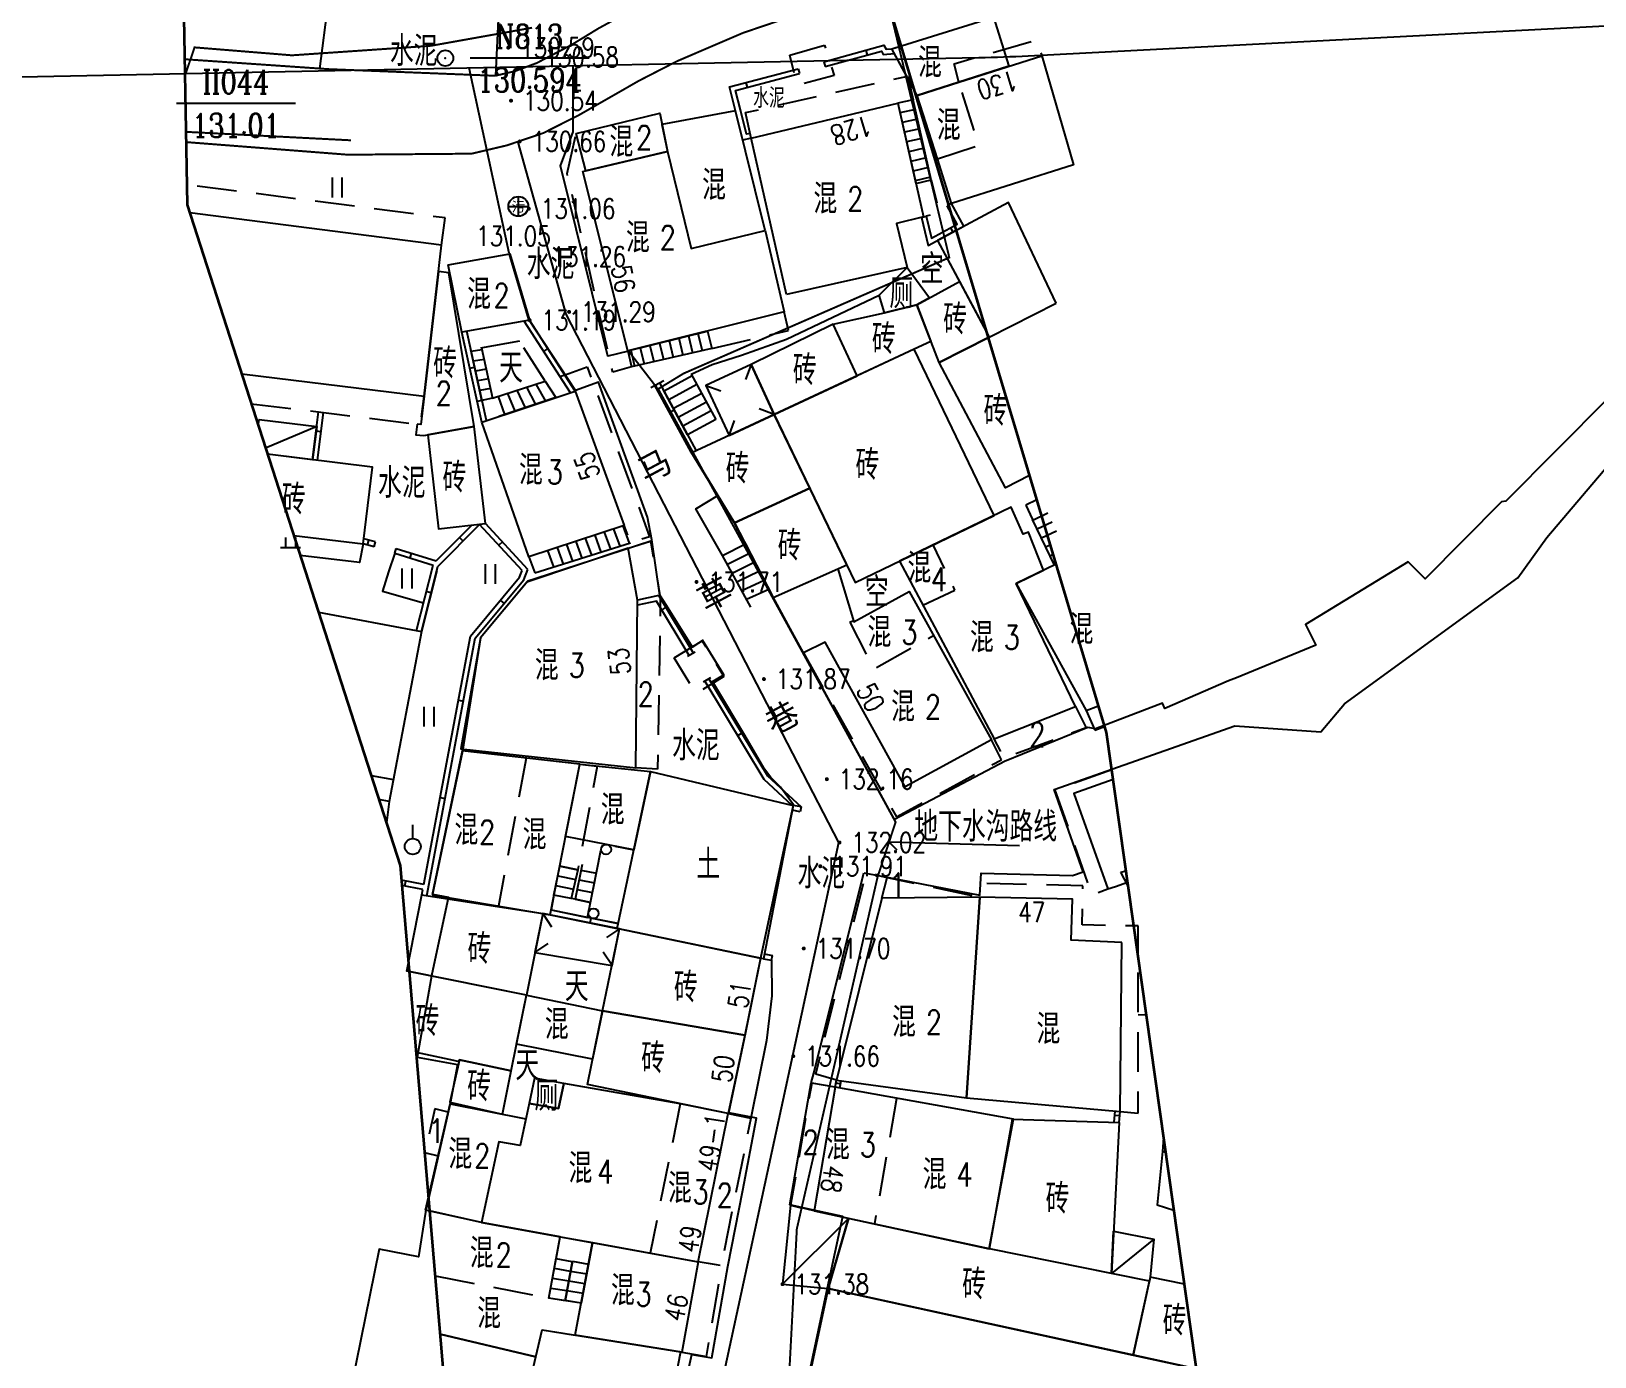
# Model space of a CAD drawing. Extents: x 529262 to 576451, y 2694391 to 2717535.
# Drawn here: x 566742.6 to 566821.5, y 2710614.4 to 2710681.3 of the extents above; entities that cross this region are included whole.
import ezdxf
from ezdxf.enums import TextEntityAlignment as Align
from ezdxf.xclip import XClip

# ---------------------------------------------------------------- set-up
doc = ezdxf.new("R2010")
doc.units = 0
doc.header["$XCLIPFRAME"] = 0
doc.linetypes.add('ACAD_ISO12W100', pattern=[22, 12, -3, 0.5, -3, 0.5, -3])
doc.linetypes.add('X5', pattern=[3, 2, -1])
for name, color, linetype in [('COMPONENT', 8, 'Continuous'), ('DLDW', 8, 'Continuous'), ('DLSS', 4, 'Continuous'), ('DMTZ', 8, 'Continuous'), ('GCD', 8, 'Continuous'), ('GXYZ', 8, 'Continuous'), ('JMD', 8, 'Continuous'), ('KZD', 8, 'Continuous'), ('PP-COM', 7, 'Continuous'), ('RD-中线', 40, 'Continuous'), ('RD-红线', 7, 'Continuous'), ('RD-街巷路', 8, 'Continuous'), ('ZBTZ', 8, 'Continuous'), ('ZJ', 7, 'Continuous'), ('污水管径标注_W10-', 202, 'Continuous')]:
    doc.layers.add(name, color=color, linetype=linetype)
doc.layers.add('SXSS', color=5, linetype='Continuous', lineweight=0)
doc.layers.add('控制界线1', color=30, linetype='ACAD_ISO12W100', lineweight=35)
doc.styles.add('HZ', font='rs.shx', dxfattribs={"width": 0.8, "bigfont": 'hztxt.shx'})
doc.styles.add('romanc', font='romanc.shx', dxfattribs={"width": 0.8})
doc.styles.add('宋体', font='', dxfattribs={"width": 0.75})
doc.styles.add('等线体', font='simhei.ttf')
doc.styles.get('宋体').set_extended_font_data('SimSun')
doc.linetypes.add('10422', pattern='A,0.75,[150,AAA.SHX,S=0.5,R=0,X=0,Y=0.5],1.5,[177,AAA.SHX,S=1,R=0,X=0,Y=0.4],0.75', length=3)
doc.linetypes.add('1161', pattern='A,0,[149,AAA.SHX,S=0.15,R=0,X=0,Y=0],-1.6', length=1.6)

# ---------------------------------------------------------------- blocks, each defined once
blk = doc.blocks.new('A$C19FD0107')
at = {"layer": 'RD-中线', "color": 8, "linetype": 'Continuous', "flags": 128}
for points in [[(-4490.734, 14139.438, 0), (-4490.29, 14139.417)], [(-3818.251, 14086.168, 0), (-3817.74, 14086.169)]]:
    blk.add_lwpolyline(points, format="xyb", dxfattribs=at)
at = {"layer": 'RD-红线', "color": 8, "linetype": 'Continuous', "flags": 128}
blk.add_lwpolyline([(-4581.101, 16324.333), (-4535.475, 16315.56, 0.015991), (-4530.549, 16314.775), (-4489.516, 16309.577, 0.008137), (-4486.993, 16309.299), (-4375.016, 16298.803, -0.007853), (-4373.08, 16298.591), (-4292.088, 16288.425, 0.037227), (-4280.504, 16287.84), (-4277.574, 16287.91), (-4207.569, 16289.326, 0.007977), (-4205.081, 16289.416), (-4130.669, 16293.299, -0.032174), (-4122.699, 16293.202), (-4012.94, 16284.786, -0.022258), (-4007.463, 16284.12), (-3940.231, 16272.888, -0.043554)], format="xyb", dxfattribs=at)
blk = doc.blocks.new('GC200')
at = {"linetype": 'Continuous', "const_width": 0.2, "flags": 128}
blk.add_lwpolyline([(-0.1, 0, 1), (0.1, 0, 1)], format="xyb", close=True, dxfattribs=at)
blk = doc.blocks.new('gc119')
at = {"color": 8}
for p, q in [((-1, 0), (1, 0)), ((-0.5, 1), (-0.5, 0)), ((0.5, 1), (0.5, 0))]:
    blk.add_line(p, q, dxfattribs=at)
blk = doc.blocks.new('gc121')
at = {"color": 8}
for p, q in [((-0.5, -1), (-0.5, 1)), ((0.5, -1), (0.5, 1))]:
    blk.add_line(p, q, dxfattribs=at)
blk = doc.blocks.new('gc125')
at = {"color": 8}
blk.add_line((0, 0.8), (0, 2.2), dxfattribs=at)
blk.add_circle((0, 0), 0.8, dxfattribs=at)
blk = doc.blocks.new('gc170')
at = {"color": 8, "linetype": 'Continuous'}
blk.add_circle((0, 0), 0.5, dxfattribs=at)
blk = doc.blocks.new('gc117')
at = {"color": 8}
blk.add_circle((0, 0), 0.8, dxfattribs=at)
blk.add_point((0, 0), dxfattribs=at)
blk = doc.blocks.new('gcbj0102')
for p, q in [((-1, 0), (1, 0)), ((0, -1), (0, 1))]:
    blk.add_line(p, q)
blk.add_circle((0, 0), 1)

msp = doc.modelspace()

# ---------------------------------------------------------------- linework, layer by layer
at = {"color": 8, "linetype": 'Continuous', "flags": 128}
msp.add_lwpolyline([(566792.462, 2710640.148), (566785.89, 2710640.346), (566786.274, 2710639.955)], dxfattribs=at)
at = {"layer": 'DLDW', "color": 252, "linetype": 'Continuous', "flags": 128}
for points, elevation in [([(566787.284, 2710667.446), (566785.652, 2710667.056), (566785.398, 2710667.937), (566786.802, 2710669.33), (566787.924, 2710667.8)], 131.862), ([(566767.738, 2710627.155), (566769.216, 2710626.898), (566769.485, 2710628.164), (566768.008, 2710628.425)], 133.377)]:
    msp.add_lwpolyline(points, close=True, dxfattribs=dict(at, elevation=elevation))
at = {"layer": 'DLSS', "linetype": 'Continuous', "const_width": 0.1, "flags": 128}
for points, elevation in [([(566784.78, 2710686.292), (566781.92, 2710685.494), (566777.216, 2710683.903), (566773.467, 2710682.539), (566772.686, 2710682.195), (566771.243, 2710681.406), (566769.856, 2710680.561), (566768.124, 2710679.655), (566767.021, 2710679.242), (566766.03, 2710679.009)], 134.868), ([(566785.639, 2710683.417), (566782.804, 2710682.626), (566778.52, 2710681.172), (566775.183, 2710679.74), (566773.276, 2710678.76), (566770.228, 2710677.016), (566768.447, 2710676.119), (566766.6, 2710675.495), (566764.828, 2710675.078)], 134.868), ([(566750.354, 2710679.843), (566757.625, 2710679.343), (566766.03, 2710679.009)], 132.358), ([(566750.428, 2710675.662), (566758.591, 2710675.026), (566764.828, 2710675.078)], 132.358)]:
    msp.add_lwpolyline(points, dxfattribs=dict(at, elevation=elevation))
for points in [[(566750.369, 2710679.01), (566750.852, 2710680.441), (566755.767, 2710680.041), (566762.783, 2710680.522), (566767.882, 2710681.433)], [(566758.742, 2710675.753), (566750.419, 2710676.179)]]:
    msp.add_lwpolyline(points, dxfattribs=at)
at = {"layer": 'DMTZ', "linetype": '10422', "flags": 128}
for points in [[(566775.914, 2710663.952), (566776.969, 2710664.447), (566778.446, 2710664.92), (566780.712, 2710665.718), (566785.398, 2710667.937)], [(566777.493, 2710654.797), (566776.146, 2710657.16), (566777.249, 2710657.835)], [(566763.069, 2710654.027), (566762.299, 2710650.967), (566760.678, 2710642.398), (566760.532, 2710641.324)]]:
    msp.add_lwpolyline(points, dxfattribs=at)
at = {"layer": 'DMTZ', "linetype": '10422', "elevation": 131.939, "flags": 128}
msp.add_lwpolyline([(566779.957, 2710634.381), (566779.975, 2710632.589), (566779.714, 2710630.34), (566778.919, 2710626.42)], dxfattribs=at)
at = {"layer": 'JMD', "linetype": 'Continuous'}
for p, q in [((566782.601, 2710679.72), (566782.666, 2710679.479)), ((566784.715, 2710680.295, 130.711), (566784.78, 2710680.054, 130.711)), ((566784.715, 2710680.295, 130.711), (566784.78, 2710680.054, 130.711)), ((566781.301, 2710679.359), (566781.364, 2710679.117, 135.027)), ((566778.671, 2710678.665, 135.027), (566778.734, 2710678.424, 135.027)), ((566787.11, 2710677.8), (566786.33, 2710677.624)), ((566787.11, 2710677.8), (566786.33, 2710677.624)), ((566786.33, 2710677.624), (566787.241, 2710673.575)), ((566786.33, 2710677.624), (566787.241, 2710673.575)), ((566787.22, 2710677.312), (566786.44, 2710677.135)), ((566787.22, 2710677.312), (566786.44, 2710677.135)), ((566788.019, 2710673.761), (566787.11, 2710677.8)), ((566788.019, 2710673.761), (566787.11, 2710677.8)), ((566787.33, 2710676.824), (566786.55, 2710676.646)), ((566787.33, 2710676.824), (566786.55, 2710676.646)), ((566778.941, 2710675.858), (566778.88, 2710676.101, 135.027)), ((566787.439, 2710676.336), (566786.66, 2710676.157)), ((566787.439, 2710676.336), (566786.66, 2710676.157)), ((566787.549, 2710675.848), (566786.77, 2710675.668)), ((566787.549, 2710675.848), (566786.77, 2710675.668)), ((566787.659, 2710675.361), (566786.88, 2710675.179)), ((566787.659, 2710675.361), (566786.88, 2710675.179)), ((566787.769, 2710674.873), (566786.99, 2710674.69)), ((566787.769, 2710674.873), (566786.99, 2710674.69)), ((566787.878, 2710674.385), (566787.1, 2710674.201)), ((566787.878, 2710674.385), (566787.1, 2710674.201)), ((566787.988, 2710673.897), (566787.21, 2710673.712)), ((566787.988, 2710673.897), (566787.21, 2710673.712)), ((566789.044, 2710672.565), (566788.823, 2710672.447)), ((566789.044, 2710672.565), (566788.823, 2710672.447)), ((566787.524, 2710671.863), (566787.767, 2710671.921)), ((566787.524, 2710671.863), (566787.767, 2710671.921)), ((566789.12, 2710671.123), (566789.002, 2710671.344)), ((566789.12, 2710671.123), (566789.002, 2710671.344)), ((566772.715, 2710665.126), (566776.735, 2710666.128)), ((566773.824, 2710665.403), (566774.02, 2710664.576)), ((566774.309, 2710665.524), (566774.509, 2710664.689)), ((566774.794, 2710665.645), (566774.998, 2710664.802)), ((566775.28, 2710665.766), (566775.486, 2710664.916)), ((566775.765, 2710665.886), (566775.975, 2710665.029)), ((566776.25, 2710666.007), (566776.464, 2710665.142)), ((566776.735, 2710666.128), (566776.953, 2710665.256)), ((566765.353, 2710662.626), (566764.789, 2710665.187)), ((566765.353, 2710665.186), (566764.809, 2710665.098)), ((566765.46, 2710664.698), (566764.918, 2710664.604)), ((566765.333, 2710665.274), (566765.89, 2710662.744)), ((566768.676, 2710665.245, 131.194), (566768.465, 2710665.11, 131.194)), ((566772.854, 2710665.161), (566773.042, 2710664.349)), ((566776.953, 2710665.256), (566772.902, 2710664.317)), ((566773.339, 2710665.282), (566773.531, 2710664.463)), ((566764.738, 2710664.255), (566764.983, 2710664.309)), ((566765.568, 2710664.209), (566765.027, 2710664.109)), ((566775.961, 2710663.865), (566774.536, 2710663.095)), ((566775.914, 2710663.952), (566777.15, 2710661.666)), ((566778.926, 2710664.435), (566778.651, 2710663.684)), ((566765.675, 2710663.721), (566765.135, 2710663.615)), ((566765.783, 2710663.233), (566765.244, 2710663.121)), ((566765.89, 2710662.744), (566768.545, 2710663.598)), ((566766.478, 2710661.907), (566770.058, 2710663.093)), ((566767.117, 2710663.139), (566767.529, 2710662.255)), ((566767.593, 2710663.292), (566768.045, 2710662.426)), ((566768.069, 2710663.445), (566768.561, 2710662.597)), ((566768.545, 2710663.598), (566769.078, 2710662.768)), ((566773.871, 2710663.274), (566774.531, 2710663.63)), ((566775.725, 2710660.896), (566774.489, 2710663.182)), ((566776.199, 2710663.425), (566774.774, 2710662.655)), ((566776.651, 2710663.384), (566777.402, 2710663.109)), ((566765.89, 2710662.744), (566765.109, 2710662.572)), ((566765.89, 2710662.744), (566765.353, 2710662.626)), ((566766.165, 2710662.833), (566766.496, 2710661.913)), ((566769.078, 2710662.768), (566766.198, 2710661.815)), ((566766.641, 2710662.986), (566767.012, 2710662.084)), ((566776.437, 2710662.986), (566775.011, 2710662.215)), ((566776.674, 2710662.546), (566775.249, 2710661.775)), ((566774.828, 2710662.03), (566775.047, 2710662.149)), ((566776.912, 2710662.106), (566775.487, 2710661.336)), ((566777.15, 2710661.666), (566775.725, 2710660.896)), ((566777.824, 2710660.866), (566778.098, 2710661.618)), ((566780.096, 2710661.924), (566779.344, 2710662.198)), ((566757.014, 2710661.31), (566754.439, 2710660.222)), ((566757.234, 2710661.052), (566756.986, 2710661.082)), ((566793.905, 2710656.94), (566793.149, 2710656.577)), ((566772.527, 2710656.316), (566767.715, 2710654.739)), ((566771.516, 2710655.985), (566771.829, 2710655.127)), ((566771.991, 2710656.14), (566772.306, 2710655.277)), ((566772.466, 2710656.296), (566772.783, 2710655.427)), ((566794.231, 2710654.324), (566793.126, 2710656.625)), ((566794.121, 2710656.49), (566793.365, 2710656.127)), ((566794.337, 2710656.039), (566793.582, 2710655.676)), ((566759.582, 2710655.332), (566759.644, 2710655.574)), ((566759.914, 2710655.247), (566759.976, 2710655.489)), ((566760.953, 2710654.914), (566761.026, 2710655.153)), ((566764.398, 2710655.534), (566764.221, 2710655.71)), ((566766.38, 2710655.49), (566766.197, 2710655.32)), ((566768.014, 2710653.924), (566772.843, 2710655.446)), ((566769.14, 2710655.206), (566769.444, 2710654.375)), ((566769.615, 2710655.362), (566769.921, 2710654.525)), ((566770.09, 2710655.518), (566770.398, 2710654.676)), ((566770.565, 2710655.673), (566770.875, 2710654.826)), ((566771.041, 2710655.829), (566771.352, 2710654.976)), ((566777.493, 2710654.797), (566778.645, 2710655.395)), ((566778.645, 2710655.395), (566780.049, 2710652.689)), ((566794.028, 2710655.336), (566793.798, 2710655.225)), ((566761.725, 2710654.675), (566761.799, 2710654.914)), ((566767.715, 2710654.739), (566768.014, 2710653.924)), ((566768.665, 2710655.05), (566768.967, 2710654.225)), ((566778.914, 2710652.203), (566777.493, 2710654.797)), ((566777.733, 2710654.359), (566778.882, 2710654.937)), ((566777.973, 2710653.92), (566779.119, 2710654.48)), ((566794.173, 2710654.85), (566794.015, 2710654.775)), ((566794.318, 2710654.365), (566794.231, 2710654.324)), ((566778.213, 2710653.481), (566779.357, 2710654.023)), ((566778.454, 2710653.043), (566779.594, 2710653.565)), ((566762.552, 2710652.996), (566762.794, 2710652.935)), ((566778.694, 2710652.604), (566779.831, 2710653.108)), ((566766.279, 2710652.541), (566766.47, 2710652.381)), ((566774.633, 2710652.189, 131.893), (566774.419, 2710652.06, 131.893)), ((566776.108, 2710649.933, 131.893), (566775.723, 2710649.701, 131.893)), ((566776.889, 2710648.639, 131.886), (566776.504, 2710648.407, 131.886)), ((566764.168, 2710647.505, 136.236), (566764.414, 2710647.459, 136.236)), ((566778.464, 2710645.837, 131.886), (566778.25, 2710645.708, 131.886)), ((566763.245, 2710642.591, 136.236), (566763.49, 2710642.545, 136.236)), ((566781.454, 2710642.117, 131.545), (566781.406, 2710641.872, 131.545)), ((566768.982, 2710637.671), (566769.273, 2710639.134)), ((566769.175, 2710638.644), (566770.081, 2710638.464)), ((566769.273, 2710639.134), (566770.193, 2710638.951)), ((566770.193, 2710638.951), (566769.859, 2710637.497)), ((566770.403, 2710639.215), (566770.055, 2710637.458)), ((566770.347, 2710638.929), (566771.124, 2710638.775)), ((566770.833, 2710637.304), (566771.181, 2710639.061)), ((566761.467, 2710638.133), (566761.514, 2710638.378)), ((566769.078, 2710638.153), (566769.969, 2710637.976)), ((566770.152, 2710637.948), (566770.93, 2710637.794)), ((566770.25, 2710638.439), (566771.027, 2710638.285)), ((566770.055, 2710637.458), (566770.833, 2710637.304)), ((566768.415, 2710636.74), (566768.859, 2710636.075)), ((566770.816, 2710636.264, 130.004), (566770.865, 2710636.509, 130.004)), ((566772.295, 2710635.963), (566771.627, 2710635.522)), ((566768.026, 2710634.778), (566768.685, 2710635.232)), ((566771.913, 2710634.123), (566771.462, 2710634.783)), ((566779.957, 2710634.381, 131.484), (566780.004, 2710634.626, 131.484)), ((566783.205, 2710628.195), (566783.451, 2710628.148)), ((566797.528, 2710626.533), (566797.279, 2710626.553)), ((566780.514, 2710618.038, 131.377), (566783.841, 2710621.358, 133.045)), ((566799.248, 2710620.316), (566797.106, 2710618.58, 131.901)), ((566768.734, 2710617.328), (566769.1, 2710619.346)), ((566769.908, 2710619.171), (566769.095, 2710619.321)), ((566769.912, 2710619.195), (566769.547, 2710617.204)), ((566769.547, 2710617.204), (566769.912, 2710619.195)), ((566769.912, 2710619.195), (566770.725, 2710619.045)), ((566770.725, 2710619.045), (566770.36, 2710617.079)), ((566769.727, 2710618.187), (566768.914, 2710618.325)), ((566769.818, 2710618.679), (566769.005, 2710618.823)), ((566769.732, 2710618.212), (566770.545, 2710618.074)), ((566769.822, 2710618.703), (566770.635, 2710618.559)), ((566769.547, 2710617.204), (566768.734, 2710617.328)), ((566769.637, 2710617.695), (566768.824, 2710617.826)), ((566769.642, 2710617.72), (566770.455, 2710617.589)), ((566769.552, 2710617.228), (566770.365, 2710617.103))]:
    msp.add_line(p, q, dxfattribs=at)
at = {"layer": 'JMD', "linetype": 'Continuous', "flags": 128}
for points in [[(566787.31, 2710678.018), (566786.024, 2710680.369), (566791.154, 2710681.96), (566791.939, 2710679.49), (566789.407, 2710678.685), (566789.407, 2710678.685)], [(566763.639, 2710669.468), (566766.756, 2710670.023), (566767.755, 2710666.68), (566764.338, 2710666.072)], [(566791.196, 2710656.828), (566787.159, 2710665.214), (566780.096, 2710661.924), (566784.176, 2710653.448)], [(566780.096, 2710661.924), (566775.933, 2710659.985), (566778.099, 2710656.447), (566781.886, 2710658.205)], [(566764.962, 2710661.313), (566762.614, 2710660.89), (566763.159, 2710656.146), (566765.523, 2710656.417)], [(566781.886, 2710658.205), (566778.099, 2710656.447), (566780.049, 2710652.689), (566783.754, 2710654.325)], [(566773.015, 2710639.95), (566769.57, 2710640.634), (566770.292, 2710644.269), (566773.859, 2710643.898)], [(566773.859, 2710643.898), (566781.046, 2710642.196), (566779.549, 2710634.46), (566772.169, 2710635.989)], [(566767.519, 2710612), (566768.39, 2710615.738), (566775.363, 2710614.622), (566774.63, 2710610.829)]]:
    msp.add_lwpolyline(points, close=True, dxfattribs=at)
at = {"layer": 'JMD', "linetype": 'X5', "elevation": 131.679, "flags": 128}
msp.add_lwpolyline([(566780.878, 2710680.044), (566782.635, 2710680.557), (566783.117, 2710679.016), (566781.262, 2710678.534)], close=True, dxfattribs=at)
at = {"layer": 'JMD', "linetype": 'Continuous', "flags": 128}
for points, elevation in [([(566782.601, 2710679.72), (566785.633, 2710680.545), (566785.736, 2710680.35), (566786.024, 2710680.369)], 130.711), ([(566782.601, 2710679.72), (566785.633, 2710680.545), (566785.736, 2710680.35), (566786.024, 2710680.369)], 130.711), ([(566782.666, 2710679.479), (566785.505, 2710680.251), (566785.59, 2710680.09), (566786.156, 2710680.127)], 130.711), ([(566782.666, 2710679.479), (566785.505, 2710680.251), (566785.59, 2710680.09), (566786.156, 2710680.127)], 130.711), ([(566778.941, 2710675.858), (566778.515, 2710675.752), (566778.146, 2710677.233), (566777.836, 2710678.445), (566781.301, 2710679.359)], 135.027), ([(566778.88, 2710676.101), (566778.697, 2710676.055), (566778.388, 2710677.294), (566778.139, 2710678.267), (566781.364, 2710679.117)], 135.027), ([(566753.232, 2710663.967), (566762.439, 2710662.837), (566763.313, 2710670.459), (566750.613, 2710672.089)], 133.944), ([(566789.285, 2710671.212), (566788.329, 2710670.699), (566790.836, 2710666.019)], 131.862), ([(566769.813, 2710663.012), (566767.488, 2710666.633)], 131.194), ([(566770.058, 2710663.093), (566767.755, 2710666.68)], 131.194), ([(566792.98, 2710658.842), (566791.764, 2710658.225), (566788.409, 2710664.547), (566790.901, 2710665.804)], 131.63), ([(566755.859, 2710655.819), (566759.361, 2710655.389), (566759.836, 2710659.266), (566754.538, 2710659.916)], 134.904), ([(566794.318, 2710654.365), (566792.304, 2710653.399), (566795.836, 2710646.981), (566796.452, 2710647.22)], 132.142), ([(566776.023, 2710649.881), (566774.271, 2710652.791), (566773.204, 2710652.556)], 131.893), ([(566775.808, 2710649.752), (566774.149, 2710652.508), (566773.201, 2710652.299)], 131.893), ([(566762.421, 2710638.205), (566764.776, 2710650.741)], 136.236), ([(566762.569, 2710637.639), (566765.009, 2710650.631)], 136.236), ([(566776.59, 2710648.458), (566779.568, 2710643.526), (566780.986, 2710642.21)], 131.886), ([(566776.804, 2710648.587), (566779.764, 2710643.685), (566781.454, 2710642.117)], 131.886), ([(566797.189, 2710643.509), (566795.212, 2710642.803), (566796.933, 2710637.991), (566797.312, 2710638.1), (566797.312, 2710638.1), (566797.312, 2710638.1), (566797.923, 2710638.315)], 131.828), ([(566781.406, 2710641.872), (566780.999, 2710641.95)], 131.545), ([(566781.454, 2710642.117), (566781.046, 2710642.196)], 131.545), ([(566762.322, 2710637.677), (566762.375, 2710637.959)], 136.236), ([(566768.785, 2710636.677), (566772.169, 2710635.989)], 130.004), ([(566768.835, 2710636.922), (566772.219, 2710636.234)], 130.004), ([(566779.597, 2710634.705), (566780.004, 2710634.626)], 131.484), ([(566779.549, 2710634.46), (566779.957, 2710634.381)], 131.484), ([(566762.03, 2710629.738), (566763.916, 2710629.334), (566764.193, 2710629.271), (566764.214, 2710629.364), (566766.829, 2710628.797), (566767.601, 2710632.625), (566761.684, 2710633.807)], 133.475), ([(566799.742, 2710625.447), (566799.678, 2710624.734), (566799.848, 2710624.695)], 132.079), ([(566799.848, 2710624.695), (566799.678, 2710624.734), (566799.415, 2710622.045), (566800.261, 2710621.776)], 132.137), ([(566763.24, 2710615.521), (566768.071, 2710614.367), (566768.39, 2710615.738), (566770.062, 2710615.47), (566770.36, 2710617.079), (566768.734, 2710617.328), (566769.296, 2710620.428), (566765.332, 2710621.147), (566762.712, 2710621.732)], 133.115), ([(566800.789, 2710618.038), (566799.069, 2710618.386), (566798.209, 2710614.457), (566801.394, 2710613.76)], 139.271), ([(566801.394, 2710613.76), (566782.809, 2710617.828), (566781.04, 2710609.519), (566800.236, 2710605.318), (566801.678, 2710611.75)], 132.33), ([(566763.496, 2710612.513), (566767.519, 2710612), (566768.071, 2710614.367), (566763.24, 2710615.521)], 133.514)]:
    msp.add_lwpolyline(points, dxfattribs=dict(at, elevation=elevation))
for points in [[(566787.182, 2710678.253), (566786.024, 2710680.369), (566786.505, 2710680.518)], [(566787.524, 2710671.863), (566787.862, 2710670.449), (566789.661, 2710671.413), (566789.044, 2710672.565)], [(566787.524, 2710671.863), (566787.862, 2710670.449), (566789.661, 2710671.413), (566789.044, 2710672.565)], [(566787.767, 2710671.921), (566788.03, 2710670.823), (566789.323, 2710671.515), (566788.823, 2710672.447)], [(566787.767, 2710671.921), (566788.03, 2710670.823), (566789.323, 2710671.515), (566788.823, 2710672.447)], [(566765.339, 2710661.53), (566764.338, 2710666.072)], [(566765.577, 2710661.609), (566764.585, 2710666.116)], [(566774.091, 2710663.393), (566775.933, 2710659.985)], [(566774.311, 2710663.512), (566776.16, 2710660.091)], [(566754.068, 2710661.372), (566754.105, 2710661.667), (566757.014, 2710661.31), (566756.809, 2710659.637), (566754.538, 2710659.916)], [(566756.809, 2710659.637), (566757.104, 2710662.045)], [(566757.057, 2710659.607), (566757.352, 2710662.015)], [(566763.046, 2710654.529), (566764.847, 2710656.34)], [(566763.127, 2710654.256), (566765.228, 2710656.368)], [(566767.378, 2710654.042), (566765.228, 2710656.368)], [(566767.666, 2710654.099), (566765.523, 2710656.417)], [(566759.914, 2710655.247), (566759.361, 2710655.389)], [(566759.976, 2710655.489), (566759.391, 2710655.639)], [(566761.026, 2710655.153), (566763.046, 2710654.529)], [(566760.953, 2710654.914), (566762.885, 2710654.317)], [(566762.053, 2710651.013), (566762.885, 2710654.317)], [(566762.299, 2710650.967), (566763.127, 2710654.256)], [(566764.776, 2710650.741), (566767.253, 2710653.708)], [(566765.009, 2710650.631), (566767.472, 2710653.58)], [(566767.253, 2710653.708), (566767.378, 2710654.042)], [(566767.472, 2710653.58), (566767.666, 2710654.099)], [(566757.106, 2710651.949), (566762.299, 2710650.967), (566760.678, 2710642.398), (566760.153, 2710642.499)], [(566762.421, 2710638.205), (566761.291, 2710638.421)], [(566762.375, 2710637.959), (566761.314, 2710638.162)], [(566783.165, 2710627.981), (566783.233, 2710628.337)], [(566783.411, 2710627.937), (566783.481, 2710628.303)], [(566797.252, 2710626.209), (566797.296, 2710626.774)], [(566797.503, 2710626.201), (566797.546, 2710626.755)], [(566769.095, 2710619.321), (566769.296, 2710620.428), (566770.927, 2710620.133), (566770.725, 2710619.045)]]:
    msp.add_lwpolyline(points, dxfattribs=at)
at = {"layer": 'JMD', "linetype": 'X5', "flags": 128}
for points, elevation in [([(566789.407, 2710678.685), (566789.181, 2710679.618), (566793.355, 2710680.829), (566793.591, 2710680.015)], 135.731), ([(566778.941, 2710675.858), (566778.647, 2710677.151), (566786.841, 2710678.994), (566787.11, 2710677.8)], 135.027), ([(566778.941, 2710675.858), (566778.647, 2710677.151), (566786.841, 2710678.994), (566787.11, 2710677.8)], 135.027), ([(566788.325, 2710674.826), (566790.422, 2710675.493), (566789.407, 2710678.685)], 135.731), ([(566772.715, 2710665.126), (566772.902, 2710664.317), (566771.948, 2710664.061), (566769.652, 2710674.079), (566770.102, 2710676.089)], 131.248), ([(566763.313, 2710670.459), (566763.49, 2710671.838), (566750.466, 2710673.509)], 133.944), ([(566776.953, 2710665.256), (566780.819, 2710666.152), (566780.601, 2710667.092)], 133.495), ([(566767.25, 2710665.615), (566764.532, 2710665.131), (566764.338, 2710666.072)], 131.194), ([(566769.284, 2710663.836), (566769.731, 2710663.98), (566770.656, 2710664.32), (566773.81, 2710655.751), (566772.843, 2710655.446), (566772.527, 2710656.316)], 139.04), ([(566753.717, 2710662.463), (566762.262, 2710661.41), (566762.439, 2710662.837)], 138.989), ([(566772.729, 2710655.182), (566773.856, 2710655.528), (566774.349, 2710652.693), (566774.21, 2710644.027), (566773.116, 2710644.093)], 131.817), ([(566787.595, 2710652.301), (566789.214, 2710653.058), (566788.113, 2710655.344)], 142.198), ([(566784.095, 2710651.493), (566783.914, 2710651.439), (566785.103, 2710649.077), (566788.138, 2710650.767)], 134.692), ([(566781.567, 2710649.886), (566786.26, 2710641.613), (566791.555, 2710644.499), (566791.065, 2710645.51)], 131.736), ([(566795.292, 2710647.193), (566795.838, 2710646.109), (566791.71, 2710644.582), (566791.193, 2710645.552)], 131.704), ([(566795.836, 2710646.981), (566796.271, 2710645.99), (566796.763, 2710646.18)], 132.142), ([(566767.581, 2710644.577), (566766.187, 2710637.118)], 131.889), ([(566770.292, 2710644.269), (566771.171, 2710644.17), (566770.193, 2710638.951), (566769.273, 2710639.134)], 131.513), ([(566759.762, 2710643.711), (566760.886, 2710643.498)], 137.057), ([(566797.122, 2710643.984), (566794.254, 2710642.97), (566796.118, 2710637.675), (566796.933, 2710637.991)], 131.828), ([(566772.219, 2710636.234), (566770.683, 2710636.547), (566771.42, 2710640.267), (566773.015, 2710639.95)], 128.951), ([(566783.233, 2710628.337), (566782.189, 2710628.64), (566784.733, 2710638.781), (566785.795, 2710638.555), (566790.473, 2710637.568)], 131.96), ([(566797.952, 2710638.112), (566797.579, 2710638.819), (566797.841, 2710638.894)], 131.925), ([(566785.532, 2710637.523), (566785.795, 2710638.555)], 131.914), ([(566797.546, 2710626.755), (566798.457, 2710626.674), (566798.462, 2710636.111), (566795.633, 2710636.164), (566795.665, 2710638.142), (566790.496, 2710638.254), (566790.473, 2710637.568)], 131.901), ([(566783.165, 2710627.981), (566781.985, 2710628.176), (566780.919, 2710622.018), (566782.104, 2710621.743)], 131.951), ([(566775.354, 2710627.13), (566773.834, 2710619.606)], 136.816), ([(566786.272, 2710627.407), (566785.15, 2710621.082)], 137.72), ([(566777.775, 2710626.644), (566778.919, 2710626.42), (566777.413, 2710618.972), (566776.264, 2710619.165)], 131.939), ([(566775.429, 2710614.611), (566776.684, 2710614.388), (566777.454, 2710618.965), (566776.264, 2710619.165)], 132.155), ([(566762.99, 2710618.46), (566768.734, 2710617.328)], 133.041)]:
    msp.add_lwpolyline(points, dxfattribs=dict(at, elevation=elevation))
at = {"layer": 'JMD', "linetype": 'Continuous', "flags": 128}
for points, elevation in [([(566789.044, 2710672.565), (566788.325, 2710674.826), (566787.31, 2710678.018), (566789.407, 2710678.685), (566793.591, 2710680.015), (566795.186, 2710674.518)], 135.731), ([(566779.647, 2710671.207), (566778.146, 2710677.233), (566774.434, 2710676.555), (566774.712, 2710675.194), (566775.91, 2710670.299)], 134.175), ([(566780.714, 2710667.977), (566778.941, 2710675.858), (566786.33, 2710677.624), (566787.621, 2710671.886), (566786.269, 2710671.563), (566786.802, 2710669.33)], 133.875), ([(566780.714, 2710667.977), (566778.941, 2710675.858), (566786.33, 2710677.624), (566787.621, 2710671.886), (566786.269, 2710671.563), (566786.802, 2710669.33)], 133.875), ([(566770.586, 2710674.216), (566770.102, 2710676.089), (566774.32, 2710677.119), (566774.712, 2710675.194)], 131.559), ([(566772.715, 2710665.126), (566770.445, 2710674.182), (566774.712, 2710675.194), (566775.91, 2710670.299), (566779.647, 2710671.207), (566780.601, 2710667.092)], 131.248), ([(566794.321, 2710667.531), (566791.912, 2710672.619), (566788.329, 2710670.699), (566790.941, 2710665.824), (566790.941, 2710665.824)], 131.862), ([(566762.08, 2710661.432), (566762.013, 2710660.886), (566762.418, 2710660.854), (566764.962, 2710661.313), (566763.687, 2710669.069), (566763.16, 2710669.129), (566762.439, 2710662.837), (566762.262, 2710661.41)], 138.7), ([(566788.409, 2710664.547), (566787.284, 2710667.446), (566789.435, 2710668.635), (566790.941, 2710665.824)], 131.331), ([(566783.076, 2710666.476), (566785.652, 2710667.056), (566787.284, 2710667.446), (566787.999, 2710665.605), (566787.159, 2710665.214), (566784.287, 2710663.876)], 133.264), ([(566778.926, 2710664.435), (566780.096, 2710661.924), (566784.287, 2710663.876), (566783.076, 2710666.476)], 133.323), ([(566778.926, 2710664.435), (566776.651, 2710663.384), (566777.824, 2710660.866), (566780.096, 2710661.924)], 133.323), ([(566765.339, 2710661.53), (566770.058, 2710663.093), (566772.527, 2710656.316), (566767.715, 2710654.739)], 139.04), ([(566786.411, 2710654.524), (566791.193, 2710645.552), (566795.292, 2710647.193), (566792.304, 2710653.399), (566793.681, 2710654.061), (566792.921, 2710655.985), (566792.654, 2710655.875), (566792.049, 2710657.238)], 135.179), ([(566772.729, 2710655.182), (566767.618, 2710653.459), (566765.271, 2710650.648), (566764.287, 2710645.046), (566773.116, 2710644.093), (566773.204, 2710652.556)], 131.817), ([(566791.065, 2710645.51), (566786.709, 2710643.132), (566782.667, 2710650.438), (566781.567, 2710649.886), (566780.049, 2710652.689), (566783.309, 2710654.129), (566784.105, 2710651.459), (566786.901, 2710652.988)], 131.607), ([(566762.836, 2710637.686), (566768.785, 2710636.677), (566770.292, 2710644.269), (566764.358, 2710644.942)], 136.236), ([(566767.601, 2710632.625), (566761.554, 2710633.833), (566762.322, 2710637.677), (566768.415, 2710636.74)], 129.179), ([(566770.055, 2710637.458), (566769.859, 2710637.497), (566768.982, 2710637.671), (566768.835, 2710636.922), (566770.683, 2710636.547), (566770.833, 2710637.304)], 129.562), ([(566790.473, 2710637.568), (566785.532, 2710637.523), (566783.233, 2710628.337), (566789.795, 2710627.441), (566790.473, 2710637.568)], 131.698), ([(566797.631, 2710635.276), (566795.083, 2710635.388), (566795.137, 2710637.471), (566790.473, 2710637.568), (566789.795, 2710627.441), (566797.546, 2710626.755)], 131.59), ([(566768.026, 2710634.778), (566771.913, 2710634.123), (566772.295, 2710635.963), (566768.415, 2710636.74)], 129.179), ([(566771.439, 2710631.831), (566772.295, 2710635.963), (566779.399, 2710634.491), (566778.618, 2710630.601)], 131.939), ([(566767.102, 2710630.15), (566767.601, 2710632.625), (566771.439, 2710631.831), (566770.933, 2710629.388)], 131.939), ([(566777.775, 2710626.644), (566770.67, 2710628.115), (566771.439, 2710631.831), (566778.618, 2710630.601)], 131.939), ([(566764.214, 2710629.364), (566763.728, 2710627.219), (566766.395, 2710626.612), (566766.829, 2710628.797)], 134.189), ([(566776.264, 2710619.165), (566777.775, 2710626.644), (566775.354, 2710627.13), (566769.485, 2710628.164), (566769.216, 2710626.898), (566767.738, 2710627.155), (566767.287, 2710625.031), (566766.204, 2710625.215), (566765.332, 2710621.147)], 132.068), ([(566783.165, 2710627.981), (566782.104, 2710621.743), (566790.941, 2710619.824), (566792.168, 2710626.365)], 131.951), ([(566762.51, 2710621.777), (566763.752, 2710627.137), (566767.573, 2710626.378), (566767.287, 2710625.031), (566766.204, 2710625.215), (566765.332, 2710621.147)], 135.1), ([(566797.106, 2710618.58), (566790.956, 2710619.826), (566792.123, 2710626.361), (566797.503, 2710626.201)], 131.901), ([(566782.104, 2710621.743), (566780.919, 2710622.018), (566780.514, 2710618.038), (566782.809, 2710617.828), (566783.841, 2710621.358)], 132.674), ([(566799.026, 2710618.191), (566790.956, 2710619.826), (566783.841, 2710621.358), (566782.809, 2710617.828), (566798.209, 2710614.457)], 132.106), ([(566797.217, 2710620.711), (566799.248, 2710620.316), (566799.069, 2710618.386), (566799.026, 2710618.191), (566797.106, 2710618.58)], 132.119), ([(566776.264, 2710619.165), (566775.429, 2710614.611), (566770.062, 2710615.47), (566770.927, 2710620.133)], 132.068)]:
    msp.add_lwpolyline(points, close=True, dxfattribs=dict(at, elevation=elevation))
at = {"layer": 'JMD', "linetype": 'X5', "flags": 128}
for points in [[(566787.241, 2710673.575), (566788.019, 2710673.761), (566788.421, 2710672.077), (566787.767, 2710671.921)], [(566787.241, 2710673.575), (566788.019, 2710673.761), (566788.421, 2710672.077), (566787.767, 2710671.921)], [(566768.545, 2710663.598), (566767.25, 2710665.615)], [(566793.348, 2710657.612), (566792.782, 2710657.341), (566793.126, 2710656.625)], [(566763.654, 2710626.714), (566762.978, 2710626.882), (566762.488, 2710624.67), (566763.145, 2710624.518)]]:
    msp.add_lwpolyline(points, dxfattribs=at)
msp.add_lwpolyline([(566775.054, 2710649.648), (566776.467, 2710650.499), (566777.558, 2710648.692), (566776.145, 2710647.839)], close=True, dxfattribs=at)
at = {"layer": 'KZD', "linetype": 'Continuous'}
for p, q in [((566770.753, 2710679.899, 130.594), (566764.753, 2710679.899, 130.594)), ((566755.943, 2710677.604, 131.012), (566749.943, 2710677.604, 131.012))]:
    msp.add_line(p, q, dxfattribs=at)
at = {"layer": 'RD-街巷路', "color": 8, "linetype": 'Continuous'}
for points, elevation in [([(566774.291, 2710607.085), (566775.944, 2710614.494), (566776.953, 2710614.317), (566777.762, 2710618.924), (566778.514, 2710622.777), (566779.199, 2710626.421), (566777.812, 2710626.681), (566778.671, 2710630.762), (566779.417, 2710634.507), (566781.075, 2710642.227), (566780.416, 2710643.112), (566779.919, 2710643.598), (566779.571, 2710644.081), (566778.608, 2710645.728), (566777.138, 2710648.19), (566776.986, 2710648.453), (566777.56, 2710648.785), (566776.479, 2710650.527), (566775.981, 2710650.172), (566774.655, 2710652.282), (566774.324, 2710652.808), (566773.914, 2710655.598), (566773.703, 2710656.734), (566771.23, 2710663.549), (566770.065, 2710663.126), (566767.724, 2710666.71), (566766.725, 2710670.053), (566764.706, 2710679.408)], 135.36), ([(566786.169, 2710641.492), (566781.558, 2710649.909), (566779.801, 2710653.137), (566778.069, 2710656.477), (566775.903, 2710660.015), (566774.061, 2710663.422), (566772.738, 2710665.116), (566771.703, 2710664.859), (566769.313, 2710674.47), (566769.961, 2710676.181), (566769.961, 2710679.515)], 135.459), ([(566784.624, 2710638.794), (566785.871, 2710638.553), (566790.461, 2710637.666), (566790.54, 2710638.775), (566795.138, 2710638.658), (566795.685, 2710638.85), (566794.219, 2710642.998), (566803.331, 2710646.218), (566807.679, 2710645.909), (566808.863, 2710647.313), (566817.605, 2710653.677), (566819.072, 2710655.716), (566825.507, 2710663.301)], 135.459), ([(566822.151, 2710662.725), (566816.997, 2710657.554), (566816.787, 2710657.509), (566812.937, 2710653.633), (566812.081, 2710654.492), (566806.901, 2710651.328), (566807.412, 2710650.284), (566803.414, 2710648.633), (566803.019, 2710648.482), (566799.805, 2710647.089), (566799.686, 2710647.357), (566796.306, 2710646.054), (566795.909, 2710646.123), (566791.798, 2710644.446), (566791.752, 2710644.422), (566786.169, 2710641.492)], 138.151), ([(566781.01, 2710609.549), (566782.779, 2710617.858), (566783.556, 2710621.451), (566782.074, 2710621.773), (566780.889, 2710622.048), (566781.438, 2710625.222), (566781.955, 2710628.205), (566782.093, 2710628.68), (566784.624, 2710638.794)], 135.459)]:
    msp.add_lwpolyline(points, dxfattribs=dict(at, elevation=elevation))
at = {"layer": 'RD-街巷路', "color": 8, "elevation": 135.36}
msp.add_lwpolyline([(566773.914, 2710655.537), (566768.029, 2710653.631), (566767.664, 2710653.509), (566765.283, 2710650.652), (566764.371, 2710644.933), (566762.85, 2710637.721), (566763.659, 2710637.559), (566763.647, 2710637.507), (566762.815, 2710633.675), (566762.076, 2710629.493), (566764.123, 2710629.115), (566763.751, 2710627.155), (566762.497, 2710621.668), (566762.148, 2710619.413), (566760.174, 2710619.797), (566758.771, 2710612.929), (566757.186, 2710613.022), (566756.844, 2710610.867), (566757.168, 2710610.791), (566756.207, 2710605.837), (566754.157, 2710595.67), (566754.126, 2710593.301), (566746.943, 2710571.963)], dxfattribs=at)
at = {"layer": 'SXSS', "color": 8, "linetype": 'Continuous', "const_width": 0.1, "flags": 128}
msp.add_lwpolyline([(566782.817, 2710574.329), (566783.588, 2710578.228), (566778.912, 2710580.013), (566778.4, 2710584.751), (566779.562, 2710595.677), (566780.287, 2710602.686), (566781.237, 2710620.832), (566785.311, 2710638.586), (566786.22, 2710641.35), (566774.244, 2710663.208), (566775.522, 2710663.987), (566788.928, 2710669.838), (566780.964, 2710703.107)], dxfattribs=at)
at = {"layer": 'ZBTZ', "linetype": '1161', "flags": 128}
for points in [[(566757.577, 2710682.618), (566757.152, 2710679.362)], [(566766.194, 2710682.194), (566766.03, 2710679.009)], [(566798.871, 2710631.609), (566798.46, 2710631.635)]]:
    msp.add_lwpolyline(points, dxfattribs=at)
for points, elevation in [([(566759.361, 2710655.389), (566759.18, 2710654.448), (566759.18, 2710654.448), (566756.188, 2710654.796)], 134.904), ([(566760.953, 2710654.914), (566760.638, 2710653.974), (566760.327, 2710653.009), (566762.404, 2710652.408)], 134.761)]:
    msp.add_lwpolyline(points, dxfattribs=dict(at, elevation=elevation))
at = {"layer": '控制界线1', "color": 252, "linetype": 'Continuous', "flags": 128}
msp.add_lwpolyline([(566666.212, 2710451.667), (566771.478, 2710431.668), (566787.229, 2710481.673), (566788.839, 2710529.754), (566794.736, 2710568.087), (566802.018, 2710609.343), (566796.855, 2710645.871), (566780.516, 2710700.566), (566750.049, 2710697.062), (566750.484, 2710672.489), (566761.228, 2710639.162), (566763.637, 2710610.857), (566758.921, 2710581.794), (566758.809, 2710551.97), (566748.12, 2710480.43), (566666.679, 2710496.491)], close=True, dxfattribs=at)
msp.add_lwpolyline([(566666.212, 2710451.667), (566771.478, 2710431.668), (566787.229, 2710481.673), (566788.839, 2710529.754), (566794.736, 2710568.087), (566802.018, 2710609.343), (566796.855, 2710645.871), (566780.516, 2710700.566), (566750.049, 2710697.062), (566750.484, 2710672.489), (566761.228, 2710639.162), (566763.637, 2710610.857), (566758.921, 2710581.794), (566758.809, 2710551.97), (566748.12, 2710480.43), (566666.679, 2710496.491)], close=True, dxfattribs=at)
msp.add_lwpolyline([(566666.212, 2710451.667), (566771.478, 2710431.668), (566787.229, 2710481.673), (566788.839, 2710529.754), (566794.736, 2710568.087), (566802.018, 2710609.343), (566796.855, 2710645.871), (566780.516, 2710700.566), (566750.049, 2710697.062), (566750.484, 2710672.489), (566761.228, 2710639.162), (566763.637, 2710610.857), (566758.921, 2710581.794), (566758.809, 2710551.97), (566748.12, 2710480.43), (566666.679, 2710496.491)], close=True, dxfattribs=at)
at = {"layer": '污水管径标注_W10-'}
msp.add_lwpolyline([(566779.723, 2710569.921), (566768.935, 2710572.069), (566769.868, 2710582.026), (566772.762, 2710588.399), (566777.013, 2710611.003), (566781.029, 2710629.574), (566783.354, 2710640.325), (566779.227, 2710648.323), (566769.596, 2710666.984), (566767.181, 2710675.654)], dxfattribs=at)

# ---------------------------------------------------------------- block references
at = {"layer": 'COMPONENT', "linetype": 'Continuous', "xscale": 0.5, "yscale": 0.5}
msp.add_blockref('gcbj0102', (566767.188, 2710672.419), dxfattribs=at)
at = {"layer": 'GCD', "linetype": 'Continuous'}
ref = msp.add_blockref('GC200', (566766.679, 2710680.428, 130.593), dxfattribs=dict(at, xscale=0.5, yscale=0.5, zscale=0.5))
ref.add_attrib('height', '130.59', dxfattribs={"linetype": 'Continuous', "height": 1, "style": 'HZ', "width": 0.8}).set_placement((566767.279, 2710680.428, 130.593), align=Align.MIDDLE_LEFT)
ref = msp.add_blockref('GC200', (566768.252, 2710679.95, 130.575), dxfattribs=dict(at, xscale=0.1999999999534339, yscale=0.1999999999534339, zscale=0.1999999999534339))
ref.add_attrib('height', '130.58', dxfattribs={"linetype": 'Continuous', "height": 1, "style": 'HZ', "width": 0.8}).set_placement((566768.492, 2710679.95, 130.575), align=Align.MIDDLE_LEFT)
ref = msp.add_blockref('GC200', (566766.82, 2710677.753, 130.54), dxfattribs=dict(at, xscale=0.5, yscale=0.5, zscale=0.5))
ref.add_attrib('height', '130.54', dxfattribs={"linetype": 'Continuous', "height": 1, "style": 'HZ', "width": 0.8}).set_placement((566767.42, 2710677.753, 130.54), align=Align.MIDDLE_LEFT)
ref = msp.add_blockref('GC200', (566767.256, 2710675.695, 130.656), dxfattribs=dict(at, xscale=0.5, yscale=0.5, zscale=0.5))
ref.add_attrib('height', '130.66', dxfattribs={"linetype": 'Continuous', "height": 1, "style": 'HZ', "width": 0.8}).set_placement((566767.856, 2710675.695, 130.656), align=Align.MIDDLE_LEFT)
ref = msp.add_blockref('GC200', (566767.718, 2710672.302, 131.057), dxfattribs=dict(at, xscale=0.5, yscale=0.5, zscale=0.5))
ref.add_attrib('height', '131.06', dxfattribs={"linetype": 'Continuous', "height": 1, "style": 'HZ', "width": 0.8}).set_placement((566768.318, 2710672.302, 131.057), align=Align.MIDDLE_LEFT)
ref = msp.add_blockref('GC200', (566767.203, 2710672.413, 131.054), dxfattribs=dict(at, xscale=0.1999999999534339, yscale=0.1999999999534339, zscale=0.1999999999534339))
ref.add_attrib('height', '131.05', dxfattribs={"linetype": 'Continuous', "height": 1, "style": 'HZ', "width": 0.8}).set_placement((566765.054, 2710670.922, 131.054), align=Align.MIDDLE_LEFT)
ref = msp.add_blockref('GC200', (566768.253, 2710669.885, 131.259), dxfattribs=dict(at, xscale=0.5, yscale=0.5, zscale=0.5))
ref.add_attrib('height', '131.26', dxfattribs={"linetype": 'Continuous', "height": 1, "style": 'HZ', "width": 0.8}).set_placement((566768.853, 2710669.885, 131.259), align=Align.MIDDLE_LEFT)
ref = msp.add_blockref('GC200', (566767.755, 2710666.68, 131.194), dxfattribs=dict(at, xscale=0.5, yscale=0.5, zscale=0.5))
ref.add_attrib('height', '131.19', dxfattribs={"linetype": 'Continuous', "height": 1, "style": 'HZ', "width": 0.8}).set_placement((566768.355, 2710666.68, 131.194), align=Align.MIDDLE_LEFT)
ref = msp.add_blockref('GC200', (566769.748, 2710667.096, 131.294), dxfattribs=dict(at, xscale=0.5, yscale=0.5, zscale=0.5))
ref.add_attrib('height', '131.29', dxfattribs={"linetype": 'Continuous', "height": 1, "style": 'HZ', "width": 0.8}).set_placement((566770.348, 2710667.096, 131.294), align=Align.MIDDLE_LEFT)
ref = msp.add_blockref('GC200', (566776.176, 2710653.471, 131.708), dxfattribs=dict(at, xscale=0.5, yscale=0.5, zscale=0.5))
ref.add_attrib('height', '131.71', dxfattribs={"linetype": 'Continuous', "height": 1, "style": 'HZ', "width": 0.8}).set_placement((566776.776, 2710653.471, 131.708), align=Align.MIDDLE_LEFT)
ref = msp.add_blockref('GC200', (566779.577, 2710648.569, 131.87), dxfattribs=dict(at, xscale=0.5, yscale=0.5, zscale=0.5))
ref.add_attrib('height', '131.87', dxfattribs={"linetype": 'Continuous', "height": 1, "style": 'HZ', "width": 0.8}).set_placement((566780.177, 2710648.569, 131.87), align=Align.MIDDLE_LEFT)
ref = msp.add_blockref('GC200', (566782.751, 2710643.518, 132.156), dxfattribs=dict(at, xscale=0.5, yscale=0.5, zscale=0.5))
ref.add_attrib('height', '132.16', dxfattribs={"linetype": 'Continuous', "height": 1, "style": 'HZ', "width": 0.8}).set_placement((566783.351, 2710643.518, 132.156), align=Align.MIDDLE_LEFT)
ref = msp.add_blockref('GC200', (566783.388, 2710640.323, 132.021), dxfattribs=dict(at, xscale=0.5, yscale=0.5, zscale=0.5))
ref.add_attrib('height', '132.02', dxfattribs={"linetype": 'Continuous', "height": 1, "style": 'HZ', "width": 0.8}).set_placement((566783.988, 2710640.323, 132.021), align=Align.MIDDLE_LEFT)
ref = msp.add_blockref('GC200', (566782.421, 2710639.125, 131.905), dxfattribs=dict(at, xscale=0.5, yscale=0.5, zscale=0.5))
ref.add_attrib('height', '131.91', dxfattribs={"linetype": 'Continuous', "height": 1, "style": 'HZ', "width": 0.8}).set_placement((566783.021, 2710639.125, 131.905), align=Align.MIDDLE_LEFT)
ref = msp.add_blockref('GC200', (566781.587, 2710634.976, 131.698), dxfattribs=dict(at, xscale=0.5, yscale=0.5, zscale=0.5))
ref.add_attrib('height', '131.70', dxfattribs={"linetype": 'Continuous', "height": 1, "style": 'HZ', "width": 0.8}).set_placement((566782.187, 2710634.976, 131.698), align=Align.MIDDLE_LEFT)
ref = msp.add_blockref('GC200', (566781.057, 2710629.543, 131.66), dxfattribs=dict(at, xscale=0.5, yscale=0.5, zscale=0.5))
ref.add_attrib('height', '131.66', dxfattribs={"linetype": 'Continuous', "height": 1, "style": 'HZ', "width": 0.8}).set_placement((566781.657, 2710629.543, 131.66), align=Align.MIDDLE_LEFT)
ref = msp.add_blockref('GC200', (566780.514, 2710618.038, 131.377), dxfattribs=dict(at, xscale=0.5, yscale=0.5, zscale=0.5))
ref.add_attrib('height', '131.38', dxfattribs={"linetype": 'Continuous', "height": 1, "style": 'HZ', "width": 0.8}).set_placement((566781.114, 2710618.038, 131.377), align=Align.MIDDLE_LEFT)
at = {"layer": 'JMD', "linetype": 'Continuous', "xscale": 0.5, "yscale": 0.5, "zscale": 0.5}
for p in [(566771.617, 2710639.971), (566770.98, 2710636.744)]:
    msp.add_blockref('gc170', p, dxfattribs=at)
at = {"layer": 'KZD', "linetype": 'Continuous', "xscale": 0.5, "yscale": 0.5, "zscale": 0.5}
msp.add_blockref('gc117', (566763.503, 2710679.899, 130.594), dxfattribs=at)
at = {"layer": 'PP-COM'}
ref = msp.add_blockref('A$C19FD0107', (570997.993, 2694390.603), dxfattribs=at)
XClip(ref).set_block_clipping_path([(-9366.4383134884, 14428.6043910822), (-3328.4480743363, 17452.7484863754)])
at = {"layer": 'ZBTZ', "linetype": 'Continuous', "xscale": 0.5, "yscale": 0.5, "zscale": 0.5}
for name, p in [('gc121', (566758.057, 2710673.369)), ('gc119', (566755.694, 2710655.216)), ('gc121', (566765.78, 2710653.872)), ('gc121', (566761.585, 2710653.645)), ('gc121', (566762.688, 2710646.672)), ('gc125', (566761.86, 2710640.121))]:
    msp.add_blockref(name, p, dxfattribs=at)

# ---------------------------------------------------------------- texts
at = {"layer": 'DLDW', "color": 252, "linetype": 'Continuous', "style": 'HZ', "width": 0.8}
for p in [(566786.506, 2710668.058), (566768.601, 2710627.565)]:
    msp.add_text('厕', height=1.5, dxfattribs=at).set_placement(p, align=Align.MIDDLE)
at = {"layer": 'GXYZ', "linetype": 'Continuous', "style": '宋体'}
msp.add_text('污', height=0.5, dxfattribs=at).set_placement((566767.189, 2710672.413), align=Align.MIDDLE)
at = {"layer": 'JMD', "linetype": 'Continuous', "style": 'HZ', "width": 0.8}
for s, p in [('混', (566788.55, 2710679.675)), ('混', (566789.497, 2710676.512)), ('混', (566772.985, 2710675.666)), ('混', (566777.658, 2710673.496)), ('混', (566783.272, 2710672.801)), ('混', (566773.816, 2710670.842)), ('混', (566765.804, 2710667.985)), ('砖', (566789.822, 2710666.72)), ('砖', (566786.224, 2710665.722)), ('砖', (566764.09, 2710664.5)), ('砖', (566782.235, 2710664.159)), ('砖', (566791.857, 2710662.102)), ('混', (566768.418, 2710659.119)), ('砖', (566778.847, 2710659.186)), ('砖', (566785.396, 2710659.376)), ('砖', (566764.561, 2710658.737)), ('砖', (566756.452, 2710657.634)), ('砖', (566781.471, 2710655.302)), ('混', (566788.017, 2710654.175)), ('混', (566786.004, 2710650.929)), ('混', (566791.169, 2710650.671)), ('混', (566796.196, 2710651.08)), ('混', (566769.221, 2710649.262)), ('混', (566787.194, 2710647.171)), ('混', (566772.545, 2710641.976, 136.236)), ('混', (566765.166, 2710640.951, 138.888)), ('混', (566768.606, 2710640.72, 136.236)), ('土', (566777.365, 2710639.219)), ('砖', (566765.825, 2710634.953)), ('砖', (566776.24, 2710633.014)), ('砖', (566763.204, 2710631.313)), ('混', (566769.724, 2710631.141)), ('混', (566787.24, 2710631.258)), ('混', (566794.525, 2710630.913)), ('砖', (566774.585, 2710629.441)), ('砖', (566765.812, 2710628.018)), ('混', (566764.857, 2710624.604)), ('混', (566783.909, 2710625.07)), ('混', (566770.917, 2710623.886)), ('混', (566788.784, 2710623.572)), ('混', (566775.934, 2710622.886)), ('砖', (566794.987, 2710622.35)), ('混', (566765.94, 2710619.604)), ('砖', (566790.78, 2710618.028)), ('混', (566773.059, 2710617.724)), ('混', (566766.312, 2710616.555)), ('砖', (566800.893, 2710616.199))]:
    msp.add_text(s, height=1.5, dxfattribs=at).set_placement(p, align=Align.MIDDLE_RIGHT)
for s, p in [('2', (566773.121, 2710675.886)), ('2', (566783.772, 2710672.801)), ('2', (566783.772, 2710672.801)), ('2', (566774.316, 2710670.842)), ('2', (566765.93, 2710667.924)), ('2', (566763.015, 2710662.984)), ('3', (566768.617, 2710659.019)), ('4', (566787.992, 2710653.607)), ('3', (566786.504, 2710650.929)), ('3', (566791.669, 2710650.671)), ('3', (566769.721, 2710649.262)), ('2', (566773.202, 2710647.808)), ('2', (566787.694, 2710647.171)), ('2', (566792.961, 2710645.774)), ('2', (566765.204, 2710640.841)), ('1', (566785.905, 2710638.177)), ('2', (566787.74, 2710631.258)), ('1', (566762.652, 2710625.778)), ('2', (566781.52, 2710625.199)), ('3', (566784.409, 2710625.07)), ('2', (566764.955, 2710624.513)), ('4', (566771.164, 2710623.713)), ('4', (566789.284, 2710623.572)), ('3', (566775.969, 2710622.693)), ('2', (566777.189, 2710622.526)), ('2', (566766.038, 2710619.513)), ('3', (566773.094, 2710617.531))]:
    msp.add_text(s, height=1.2, dxfattribs=at).set_placement(p, align=Align.MIDDLE_LEFT)
at = {"layer": 'KZD', "linetype": 'Continuous', "style": 'romanc', "width": 0.8}
for s, p in [('N813', (566767.753, 2710680.999)), ('II044', (566752.943, 2710678.704)), ('130.594', (566767.753, 2710678.799)), ('131.01', (566752.943, 2710676.504))]:
    msp.add_text(s, height=1.2, dxfattribs=at).set_placement(p, align=Align.MIDDLE)
at = {"layer": 'SXSS', "color": 8, "linetype": 'Continuous', "style": 'HZ', "width": 0.8}
msp.add_text('地下水沟路线', height=1.5, dxfattribs=at).set_placement((566794.366, 2710641.12), align=Align.MIDDLE_RIGHT)
at = {"layer": 'ZJ', "color": 8, "linetype": 'Continuous', "style": 'HZ', "width": 0.8}
for s, height, p in [('水泥', 1.5, (566761.908, 2710680.332)), ('水泥', 1, (566779.831, 2710677.937)), ('水泥', 1.5, (566768.814, 2710669.577)), ('空', 1.5, (566788.055, 2710669.342)), ('天', 1.5, (566766.818, 2710664.282)), ('水泥', 1.5, (566761.306, 2710658.54)), ('空', 1.5, (566785.268, 2710653.042)), ('水泥', 1.5, (566776.144, 2710645.292)), ('水泥', 1.5, (566782.47, 2710638.831)), ('天', 1.5, (566770.134, 2710633.069)), ('天', 1.5, (566767.637, 2710629.082))]:
    msp.add_text(s, height=height, dxfattribs=at).set_placement(p, align=Align.MIDDLE)
for s, rotation, p in [('130', 196.42918, (566791.348, 2710678.538)), ('128', 196.42918, (566783.979, 2710676.252)), ('128', 196.42918, (566783.979, 2710676.252)), ('56', 280.24094, (566772.479, 2710668.769)), ('55', 108.72158, (566770.646, 2710659.328)), ('53', 96.0803, (566772.291, 2710649.468)), ('50', 297.18473, (566784.965, 2710647.643)), ('47', 0.68853, (566793.083, 2710636.808)), ('51', 81.26883, (566778.345, 2710632.651)), ('50', 83.00748, (566777.522, 2710628.906)), ('49-1', 81.88081, (566776.935, 2710625.188)), ('48', 261.16944, (566783.033, 2710623.339)), ('49', 81.88081, (566775.832, 2710620.315)), ('46', 78.43353, (566775.145, 2710616.857))]:
    msp.add_text(s, height=1, rotation=rotation, dxfattribs=at).set_placement(p, align=Align.MIDDLE)
at = {"layer": 'ZJ', "color": 8, "linetype": 'Continuous', "style": '等线体'}
for s, p in [('马', (566774.068, 2710659.321, -130.442)), ('草', (566777.071, 2710652.867, -130.442)), ('巷', (566780.475, 2710646.657, -130.442))]:
    msp.add_text(s, height=1.2, rotation=28.19172, dxfattribs=at).set_placement(p, align=Align.MIDDLE)

doc.saveas('drawing.dxf')
